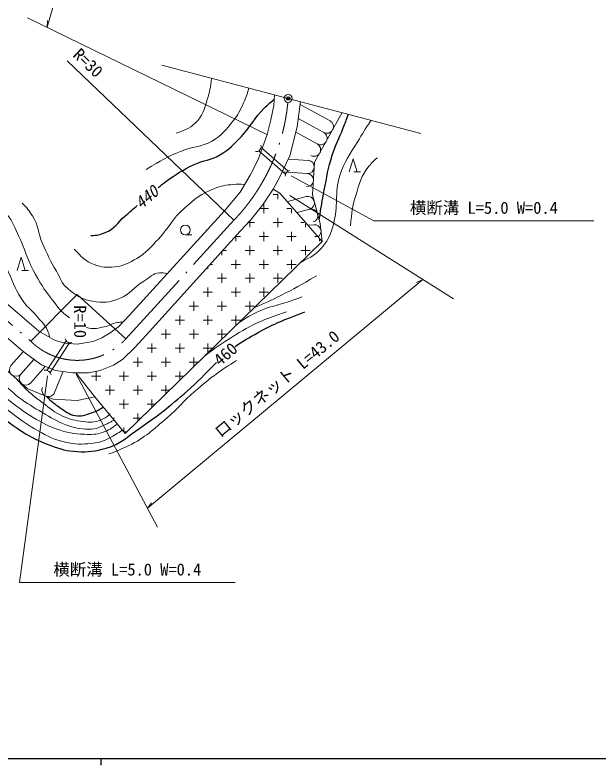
# Model space of a CAD drawing. Units: millimetres, scale not verified. Extents: x 40000 to 680000, y 20000 to 380000.
# Drawn here: x 254990 to 343639, y 204000 to 317871 of the extents above; entities that cross this region are included whole.
import ezdxf
from ezdxf.enums import TextEntityAlignment as Align

# ---------------------------------------------------------------- set-up
doc = ezdxf.new("R2010")
doc.units = ezdxf.units.MM
doc.header["$LTSCALE"] = 1000
doc.header["$PDMODE"] = 32
doc.header["$PDSIZE"] = 500
doc.linetypes.add('DASHED', pattern=[7.5, 6, -1.5])
doc.linetypes.add('LONG_DASHED_DOTTED', pattern=[15.25, 12, -1.5, 0.25, -1.5])
for name, color, linetype, lineweight in [('M-BGD', 7, 'Continuous', 13), ('M-BMK', 2, 'LONG_DASHED_DOTTED', 13), ('M-STR-HTXT', 7, 'Continuous', 13), ('M-TTL-BAND', 7, 'Continuous', 25)]:
    doc.layers.add(name, color=color, linetype=linetype, lineweight=lineweight)
doc.layers.add('M-OTRS', color=6, linetype='Continuous')
doc.styles.add('ＭＳ ゴシック', font='')
doc.styles.get('ＭＳ ゴシック').set_extended_font_data('MS Gothic')

msp = doc.modelspace()

# ---------------------------------------------------------------- linework, layer by layer
at = {"layer": 'M-BGD'}
for p, q in [((294269, 304153), (294356, 305764)), ((293842, 301948), (294269, 304153)), ((298341, 304714), (297824, 300868)), ((302818, 301785), (298373, 304256)), ((300475, 295514), (304664, 303047)), ((293279, 299721), (293842, 301948)), ((301846, 300037), (298087, 302127)), ((297824, 300868), (296699, 296504)), ((291885, 295919), (293279, 299721)), ((300874, 298289), (297712, 300047)), ((296699, 296504), (295102, 293106)), ((290670, 293556), (291885, 295919)), ((299493, 295805), (296567, 296005)), ((300138, 290575), (300475, 295514)), ((305740, 294052), (306340, 296052)), ((306340, 296052), (306940, 294052)), ((299357, 293810), (295654, 294062)), ((307440, 294052), (306440, 294052)), ((289162, 290992), (290670, 293556)), ((295102, 293106), (294202, 291419)), ((286778, 288157), (289162, 290992)), ((294202, 291419), (292582, 289012)), ((294157, 290621), (294943, 290621)), ((295199, 290836), (294202, 291419)), ((294864, 290707), (294864, 289914)), ((301598, 283464), (295199, 290836)), ((301336, 286196), (300138, 290575)), ((299174, 290311), (296427, 289559)), ((272356, 272296), (286778, 288157)), ((292582, 289012), (290760, 286717)), ((292176, 288500), (293450, 288500)), ((292743, 289207), (292743, 287793)), ((296278, 288500), (296916, 288500)), ((296985, 288425), (296985, 287793)), ((299702, 288382), (297881, 287884)), ((294864, 287086), (294864, 285672)), ((290760, 286717), (289185, 285030)), ((290444, 286379), (291328, 286379)), ((290621, 286569), (290621, 285672)), ((294157, 286379), (295571, 286379)), ((298400, 286379), (298888, 286379)), ((299107, 286144), (299107, 285672)), ((300349, 286015), (299557, 285939)), ((301598, 283464), (301336, 286196)), ((289185, 285030), (275394, 269799)), ((292743, 284965), (292743, 283550)), ((296985, 284965), (296985, 283550)), ((280846, 284484), (281846, 284484)), ((288486, 284257), (289207, 284257)), ((288500, 284273), (288500, 283550)), ((292036, 284257), (293450, 284257)), ((296278, 284257), (297692, 284257)), ((300521, 284257), (300860, 284257)), ((301228, 283862), (301228, 283550)), ((271697, 254311), (301598, 283464)), ((290621, 282843), (290621, 281429)), ((294864, 282843), (294864, 281429)), ((299107, 282843), (299107, 281429)), ((286379, 281931), (286379, 281429)), ((286565, 282136), (287086, 282136)), ((289914, 282136), (291328, 282136)), ((294157, 282136), (295571, 282136)), ((298400, 282136), (299814, 282136)), ((246551, 280170), (258633, 269866)), ((255333, 279090), (255933, 281090)), ((255933, 281090), (256533, 279090)), ((288500, 280722), (288500, 279308)), ((292743, 280722), (292743, 279308)), ((296985, 280722), (296985, 279308)), ((257033, 279090), (256033, 279090)), ((284257, 279588), (284257, 279308)), ((284644, 280015), (284965, 280015)), ((287793, 280015), (289207, 280015)), ((292036, 280015), (293450, 280015)), ((296278, 280015), (297692, 280015)), ((285672, 277893), (287086, 277893)), ((286379, 278601), (286379, 277186)), ((289914, 277893), (291328, 277893)), ((290621, 278601), (290621, 277186)), ((294157, 277893), (295571, 277893)), ((294864, 278601), (294864, 277186)), ((255910, 267031), (244302, 277155)), ((283550, 275772), (284965, 275772)), ((284257, 276479), (284257, 275065)), ((287793, 275772), (289207, 275772)), ((288500, 276479), (288500, 275065)), ((292036, 275772), (293450, 275772)), ((292743, 276479), (292743, 275065)), ((281429, 273651), (282843, 273651)), ((282136, 274358), (282136, 272944)), ((285672, 273651), (287086, 273651)), ((286379, 274358), (286379, 272944)), ((289914, 273651), (291328, 273651)), ((290621, 274358), (290621, 272944)), ((270714, 270541), (272356, 272296)), ((280015, 272237), (280015, 270822)), ((284257, 272237), (284257, 270822)), ((288500, 272237), (288500, 270822)), ((244677, 271938), (256839, 261160)), ((279308, 271530), (280722, 271530)), ((283550, 271530), (284965, 271530)), ((287793, 271530), (289207, 271530)), ((269454, 269596), (270714, 270541)), ((277893, 270115), (277893, 268701)), ((282136, 270115), (282136, 268701)), ((286379, 270115), (286379, 268701)), ((258633, 269866), (261085, 268449)), ((266867, 268314), (268194, 268876)), ((268194, 268876), (269454, 269596)), ((275394, 269799), (273234, 267414)), ((277186, 269408), (278601, 269408)), ((281429, 269408), (282843, 269408)), ((285672, 269408), (287086, 269408)), ((261085, 268449), (262660, 268066)), ((262660, 268066), (264415, 267909)), ((264415, 267909), (266867, 268314)), ((275772, 267994), (275772, 266580)), ((280015, 267994), (280015, 266580)), ((284257, 267994), (284257, 266580)), ((254382, 264674), (256180, 266703)), ((257013, 266199), (255910, 267031)), ((273234, 267414), (271321, 265569)), ((275065, 267287), (276479, 267287)), ((279308, 267287), (280722, 267287)), ((283550, 267287), (284965, 267287)), ((255879, 263347), (257792, 265506)), ((259015, 264737), (257013, 266199)), ((271321, 265569), (269949, 264692)), ((273651, 265873), (273651, 264458)), ((277893, 265873), (277893, 264458)), ((282136, 265873), (282136, 264489)), ((257376, 262021), (259514, 264433)), ((261130, 263882), (259015, 264737)), ((269949, 264692), (267924, 263904)), ((272944, 265166), (274358, 265166)), ((277186, 265166), (278601, 265166)), ((281429, 265166), (282830, 265166)), ((260990, 260540), (262254, 263626)), ((263695, 263522), (261130, 263882)), ((266124, 263567), (263695, 263522)), ((264210, 263531), (267094, 259887)), ((267924, 263904), (266124, 263567)), ((266580, 263044), (267994, 263044)), ((267287, 263751), (267287, 262337)), ((270822, 263044), (272237, 263044)), ((271530, 263751), (271530, 262337)), ((275065, 263044), (276479, 263044)), ((275772, 263751), (275772, 262337)), ((279308, 263044), (280654, 263044)), ((280015, 263751), (280015, 262421)), ((256839, 261160), (260769, 259550)), ((268701, 260923), (270115, 260923)), ((269408, 261630), (269408, 260216)), ((272944, 260923), (274358, 260923)), ((273651, 261630), (273651, 260216)), ((277186, 260923), (278478, 260923)), ((277893, 261630), (277893, 260353)), ((264436, 259363), (267094, 259887)), ((267094, 259887), (271697, 254311)), ((260769, 259550), (264436, 259363)), ((270822, 258802), (272237, 258802)), ((271530, 259509), (271530, 258094)), ((275065, 258802), (276302, 258802)), ((275772, 259509), (275772, 258285)), ((269408, 257387), (269408, 257130)), ((273651, 257387), (273651, 256216)), ((269773, 256680), (270115, 256680)), ((272944, 256680), (274127, 256680)), ((271530, 255266), (271530, 254517)), ((271495, 254559), (271951, 254559))]:
    msp.add_line(p, q, dxfattribs=at)
at = {"layer": 'M-BGD', "linetype": 'DASHED'}
for p, q in [((292003, 297239), (296066, 293700)), ((292341, 297766), (296472, 294168)), ((259843, 263913), (262769, 268380)), ((260305, 263615), (263242, 268099))]:
    msp.add_line(p, q, dxfattribs=at)
at = {"layer": 'M-BGD'}
msp.add_circle((280846, 285234), 750, dxfattribs=at)
for centre, radius, start, end in [((302332, 300911), 1000, 240.9235, 60.9235), ((301360, 299163), 1000, 240.9235, 60.9235), ((291612, 297862), 736, 260.33825, 19.5623), ((300388, 297415), 1000, 240.9235, 60.9235), ((299425, 294808), 1000, 266.09951, 86.09951), ((296844, 293436), 821, 98.18406, 181.25621), ((299289, 292812), 1000, 266.09951, 86.09951), ((299438, 289346), 1000, 285.29655, 105.29655), ((299965, 287417), 1000, 285.29655, 105.29655), ((300444, 285020), 1000, 302.42567, 95.47737), ((263324, 268774), 680, 185.97165, 297.03707), ((255130, 264010), 1000, 138.45412, 318.45412), ((256627, 262684), 1000, 138.45412, 318.45412), ((259597, 263026), 920, 13.41841, 100.95886), ((260065, 260919), 1000, 157.72973, 337.72973)]:
    msp.add_arc(centre, radius, start, end, dxfattribs=at)
for points, knots in [([(279463, 299931), (280738, 300328), (281394, 300594), (282332, 301447), (283494, 302503), (283689, 303527), (284173, 305021), (284573, 306255), (284659, 306798), (284817, 308280)], [0, 0, 0, 0, 1, 1, 1, 2, 2, 2, 3, 3, 3, 3]), ([(274914, 294408), (277244, 295816), (277987, 296294), (280112, 297170), (281943, 297924), (283203, 297775), (284931, 298740), (286420, 299571), (286992, 300453), (288072, 301772), (288865, 302740), (289189, 303389), (289696, 304533), (290074, 305386), (290194, 305725), (290504, 306780)], [0, 0, 0, 0, 1, 1, 1, 2, 2, 2, 3, 3, 3, 4, 4, 4, 5, 5, 5, 5]), ([(298413, 280359), (299952, 281133), (300727, 281491), (301725, 282730), (302635, 283860), (302939, 284683), (303328, 286081), (304113, 288901), (303454, 290712), (304311, 293511), (304975, 295677), (305858, 296694), (307007, 298647), (307765, 299935), (308031, 300371), (309033, 301895)], [0, 0, 0, 0, 1, 1, 1, 2, 2, 2, 3, 3, 3, 4, 4, 4, 5, 5, 5, 5]), ([(305914, 285862), (306106, 287974), (306181, 288734), (306715, 290488), (307266, 292297), (307507, 293443), (308719, 294895), (309176, 295444), (309372, 295693), (309993, 296206)], [0, 0, 0, 0, 1, 1, 1, 2, 2, 2, 3, 3, 3, 3]), ([(263977, 282334), (265072, 281163), (265604, 280512), (267009, 280005), (268171, 279586), (268923, 279473), (270150, 279626), (271545, 279801), (272290, 280220), (273507, 280926), (274983, 281782), (275567, 282624), (276755, 283850), (278406, 285553), (278868, 286945), (280654, 288506), (282274, 289923), (283242, 290780), (285256, 291538), (286328, 291942), (286984, 292055), (288126, 292134), (288795, 292181), (289055, 292191), (289842, 292147)], [0, 0, 0, 0, 1, 1, 1, 2, 2, 2, 3, 3, 3, 4, 4, 4, 5, 5, 5, 6, 6, 6, 7, 7, 7, 8, 8, 8, 8]), ([(263301, 271870), (263222, 271928), (263141, 271986), (263056, 272046), (261946, 272833), (261511, 273517), (260674, 274591), (259375, 276256), (258735, 277271), (257750, 279139), (256742, 281050), (256530, 282286), (255584, 284229), (254922, 285590), (254692, 286460), (253743, 287640), (252792, 288823), (252068, 289557), (251069, 290355)], [0, 0, 0, 0, 1, 1, 1, 2, 2, 2, 3, 3, 3, 4, 4, 4, 5, 5, 5, 6, 6, 6, 6]), ([(256072, 289318), (256852, 288532), (257108, 288188), (257642, 287369), (258589, 285918), (258477, 284793), (259158, 283200), (259883, 281504), (260342, 280571), (261270, 278977), (261892, 277907), (262055, 277120), (263002, 276323), (264254, 275270), (265122, 274683), (266738, 274428), (268333, 274177), (269365, 274183), (270853, 274807), (272488, 275493), (273016, 276547), (274535, 277460), (275435, 278002), (275870, 278641), (276918, 278706), (277381, 278735), (277622, 278736), (278101, 278614)], [0, 0, 0, 0, 1, 1, 1, 2, 2, 2, 3, 3, 3, 4, 4, 4, 5, 5, 5, 6, 6, 6, 7, 7, 7, 8, 8, 8, 9, 9, 9, 9]), ([(248810, 288060), (249269, 287550), (249703, 286988), (250278, 286340), (251183, 285322), (251687, 284723), (252335, 283525), (253243, 281848), (253199, 280671), (253960, 278922), (254775, 277049), (255169, 275939), (256342, 274266), (256970, 273371), (257552, 273059), (258237, 272208), (258919, 271361), (259509, 270997), (259916, 269988), (260078, 269587), (260153, 269411), (260248, 268932)], [0, 0, 0, 0, 1, 1, 1, 2, 2, 2, 3, 3, 3, 4, 4, 4, 5, 5, 5, 6, 6, 6, 7, 7, 7, 7]), ([(291295, 273419), (293250, 274275), (293786, 274525), (295351, 275299), (297503, 276363), (298199, 276786), (300742, 278249)], [0, 0, 0, 0, 1, 1, 1, 2, 2, 2, 2]), ([(289027, 271208), (290587, 272182), (291100, 272520), (292546, 273114), (293829, 273640), (294618, 273736), (295934, 274170), (296976, 274514), (297312, 274629), (298593, 275081)], [0, 0, 0, 0, 1, 1, 1, 2, 2, 2, 3, 3, 3, 3]), ([(270503, 255757), (269621, 255095), (269231, 254818), (268288, 254501), (267271, 254159), (266628, 254158), (265556, 254210), (263878, 254290), (262908, 254433), (261331, 255011), (259635, 255633), (258744, 256161), (257215, 257124), (255604, 258138), (254753, 258794), (253281, 260001), (251281, 261642), (250211, 262633), (248401, 264481), (246694, 266223), (245997, 267444), (244248, 269144), (243248, 270116), (242680, 270689), (241480, 271402), (240532, 271965), (239895, 272099), (238821, 272349), (237700, 272609), (237054, 272692), (235907, 272786), (235102, 272852), (234817, 272866), (233841, 272874)], [0, 0, 0, 0, 1, 1, 1, 2, 2, 2, 3, 3, 3, 4, 4, 4, 5, 5, 5, 6, 6, 6, 7, 7, 7, 8, 8, 8, 9, 9, 9, 10, 10, 10, 11, 11, 11, 11]), ([(242851, 272771), (244073, 271836), (244434, 271519), (245377, 270637), (246895, 269219), (247492, 268181), (248874, 266630), (250322, 265006), (251086, 264051), (252626, 262514), (253731, 261412), (254330, 260759), (255576, 259819), (256900, 258821), (257713, 258357), (259146, 257524), (260504, 256734), (261239, 256205), (262715, 255667), (264010, 255195), (264797, 254996), (266175, 254975), (267319, 254957), (267948, 255320), (268980, 255812), (269390, 256008), (269552, 256080), (270005, 256361)], [0, 0, 0, 0, 1, 1, 1, 2, 2, 2, 3, 3, 3, 4, 4, 4, 5, 5, 5, 6, 6, 6, 7, 7, 7, 8, 8, 8, 9, 9, 9, 9]), ([(283771, 266083), (285643, 267489), (286198, 267901), (287848, 268925), (289568, 269993), (290544, 270596), (292401, 271402), (293846, 272029), (294395, 272225), (296189, 272786)], [0, 0, 0, 0, 1, 1, 1, 2, 2, 2, 3, 3, 3, 3]), ([(271376, 271248), (270989, 271246), (270858, 271224), (270529, 271180), (269713, 271069), (269336, 270667), (268525, 270530), (267645, 270381), (267125, 270132), (266251, 270313), (266094, 270346), (265947, 270383), (265808, 270423)], [0, 0, 0, 0, 1, 1, 1, 2, 2, 2, 3, 3, 3, 4, 4, 4, 4]), ([(230198, 269316), (231689, 269946), (232391, 270156), (233868, 270273), (235898, 270434), (237085, 269960), (238967, 269180), (241460, 268147), (242719, 267231), (244904, 265647), (247230, 263960), (248253, 262666), (250440, 260802), (252071, 259413), (252957, 258598), (254666, 257306), (256104, 256218), (256910, 255588), (258490, 254720), (260027, 253875), (260930, 253391), (262642, 253008), (264157, 252669), (265067, 252676), (266613, 252826), (268154, 252975), (269015, 253389), (270328, 254210), (270700, 254443), (270858, 254526), (271254, 254847)], [0, 0, 0, 0, 1, 1, 1, 2, 2, 2, 3, 3, 3, 4, 4, 4, 5, 5, 5, 6, 6, 6, 7, 7, 7, 8, 8, 8, 9, 9, 9, 10, 10, 10, 10]), ([(269235, 251259), (270645, 251715), (271109, 251944), (272258, 252498), (274809, 253728), (275964, 254927), (278122, 256759), (279802, 258186), (280536, 259214), (282202, 260657), (283556, 261829), (284317, 262490), (285771, 263534), (286855, 264312), (287240, 264570), (288613, 265428)], [0, 0, 0, 0, 1, 1, 1, 2, 2, 2, 3, 3, 3, 4, 4, 4, 5, 5, 5, 5]), ([(269312, 257200), (268803, 256780), (268549, 256634), (267997, 256395), (267039, 255981), (266374, 256020), (265338, 256140), (264080, 256286), (263365, 256469), (262205, 256978), (260919, 257543), (260362, 258166), (259219, 258981), (258516, 259482), (258125, 259769), (257470, 260329), (256565, 261103), (256285, 261442), (255328, 262499)], [0, 0, 0, 0, 1, 1, 1, 2, 2, 2, 3, 3, 3, 4, 4, 4, 5, 5, 5, 6, 6, 6, 6])]:
    msp.add_open_spline(points, degree=3, knots=knots, dxfattribs=at)
at = {"layer": 'M-BGD', "lineweight": 25}
for points, knots in [([(276727, 291680), (277087, 291965), (277472, 292259), (277892, 292567), (279469, 293724), (280402, 294332), (282170, 295166), (283641, 295861), (284665, 295806), (286068, 296628), (287531, 297485), (288211, 298208), (289371, 299444), (290843, 301012), (291293, 302224), (292837, 303721), (293398, 304266), (293600, 304476), (294319, 305068)], [0, 0, 0, 0, 1, 1, 1, 2, 2, 2, 3, 3, 3, 4, 4, 4, 5, 5, 5, 6, 6, 6, 6]), ([(301177, 286779), (301508, 288930), (301605, 289512), (301944, 291253), (302350, 293343), (302491, 294544), (303146, 296571), (303683, 298235), (304192, 299091), (304821, 300723), (305133, 301532), (305233, 301791), (305607, 302798)], [0, 0, 0, 0, 1, 1, 1, 2, 2, 2, 3, 3, 3, 4, 4, 4, 4]), ([(266522, 284391), (267456, 284432), (267877, 284528), (268688, 284824), (270112, 285345), (270504, 286340), (271666, 287315), (272378, 287914), (272987, 288450), (273556, 288957)], [0, 0, 0, 0, 1, 1, 1, 2, 2, 2, 3, 3, 3, 3]), ([(288410, 267550), (289553, 268376), (290481, 268859), (291891, 269653), (294532, 271142), (295619, 271485), (298993, 272786)], [0, 0, 0, 0, 1, 1, 1, 2, 2, 2, 2]), ([(226428, 265584), (227885, 266547), (228431, 266909), (229861, 267432), (231281, 267951), (232138, 268174), (233649, 268233), (235290, 268297), (236277, 268378), (237838, 267869), (240586, 266971), (241793, 265682), (244175, 264044), (246393, 262520), (247435, 261399), (249530, 259710), (251547, 258084), (252559, 257014), (254702, 255557), (256797, 254133), (258045, 253378), (260420, 252498), (261925, 251940), (262824, 251663), (264427, 251587), (266158, 251505), (267175, 251597), (268834, 252097), (271058, 252767), (272020, 253841), (273934, 255157), (277114, 257343), (278780, 258743), (281692, 261276), (283328, 262699), (284315, 263882), (285558, 265115)], [0, 0, 0, 0, 1, 1, 1, 2, 2, 2, 3, 3, 3, 4, 4, 4, 5, 5, 5, 6, 6, 6, 7, 7, 7, 8, 8, 8, 9, 9, 9, 10, 10, 10, 11, 11, 11, 12, 12, 12, 12]), ([(259703, 259987), (260632, 259130), (260940, 258839), (261841, 258253), (262689, 257701), (263141, 257234), (264136, 257051), (265042, 256884), (265590, 257132), (266467, 257415), (267255, 257670), (267566, 257841), (268383, 258325)], [0, 0, 0, 0, 1, 1, 1, 2, 2, 2, 3, 3, 3, 4, 4, 4, 4])]:
    msp.add_open_spline(points, degree=3, knots=knots, dxfattribs=at)
at = {"layer": 'M-BMK'}
for p, q in [((271820, 268687), (288217, 286708)), ((245527, 278534), (257393, 268342))]:
    msp.add_line(p, q, dxfattribs=at)
at = {"layer": 'M-BMK', "linetype": 'Continuous'}
msp.add_circle((296460, 305210), 600, dxfattribs=at)
at = {"layer": 'M-BMK'}
for centre, radius, start, end in [((266544, 307451), 30000, 316.25575, 354.56894), ((264442, 275436), 10000, 225.18517, 317.55199)]:
    msp.add_arc(centre, radius, start, end, dxfattribs=at)
at = {"layer": 'M-OTRS'}
msp.add_point((296460, 305210), dxfattribs=at)
at = {"layer": 'M-STR-HTXT'}
for p, q in [((259882, 316003), (264076, 330904)), ((293215, 299748), (256904, 317455)), ((259882, 316003), (259913, 317033)), ((288217, 286708), (262932, 310908)), ((316588, 299902), (277261, 310272)), ((296913, 293472), (309465, 286636)), ((296689, 290446), (321569, 274756)), ((309465, 286636), (342862, 286636)), ((275106, 242991), (316886, 277709)), ((316886, 277709), (315957, 277262)), ((257393, 268342), (264442, 275436)), ((271820, 268687), (264442, 275436)), ((259929, 263101), (255671, 231721)), ((264300, 263325), (276628, 240126)), ((275106, 242991), (275715, 243822)), ((255671, 231721), (288396, 231721))]:
    msp.add_line(p, q, dxfattribs=at)
at = {"layer": 'M-TTL-BAND'}
for p, q in [((40000, 205000), (579000, 205000)), ((268000, 205000), (268000, 204000))]:
    msp.add_line(p, q, dxfattribs=at)

# ---------------------------------------------------------------- texts
at = {"layer": 'M-BGD', "style": 'ＭＳ ゴシック', "oblique": 15}
msp.add_text('440', height=1833, rotation=40.991, dxfattribs=at).set_placement((274958, 290203), align=Align.MIDDLE_CENTER)
at = {"layer": 'M-BGD', "style": 'ＭＳ ゴシック'}
msp.add_text('460', height=1833, rotation=40.535, dxfattribs=at).set_placement((286937, 266388), align=Align.MIDDLE_CENTER)
at = {"layer": 'M-STR-HTXT', "style": 'ＭＳ ゴシック'}
msp.add_text('R=30', height=1833, rotation=316.256, dxfattribs=at).set_placement((263278, 311270), align=Align.BOTTOM_LEFT)
for p in [(326164, 287136), (272033, 232221)]:
    msp.add_text('横断溝 L=5.0 W=0.4', height=1833, dxfattribs=at).set_placement(p, align=Align.BOTTOM_CENTER)
msp.add_text('R=10', height=1833, rotation=270.257, dxfattribs=at).set_placement((265815, 268826), align=Align.TOP_RIGHT)
msp.add_text('ロックネット L=43.0', height=1833, rotation=39.725, dxfattribs=at).set_placement((295676, 260735), align=Align.BOTTOM_CENTER)

doc.saveas('drawing.dxf')
